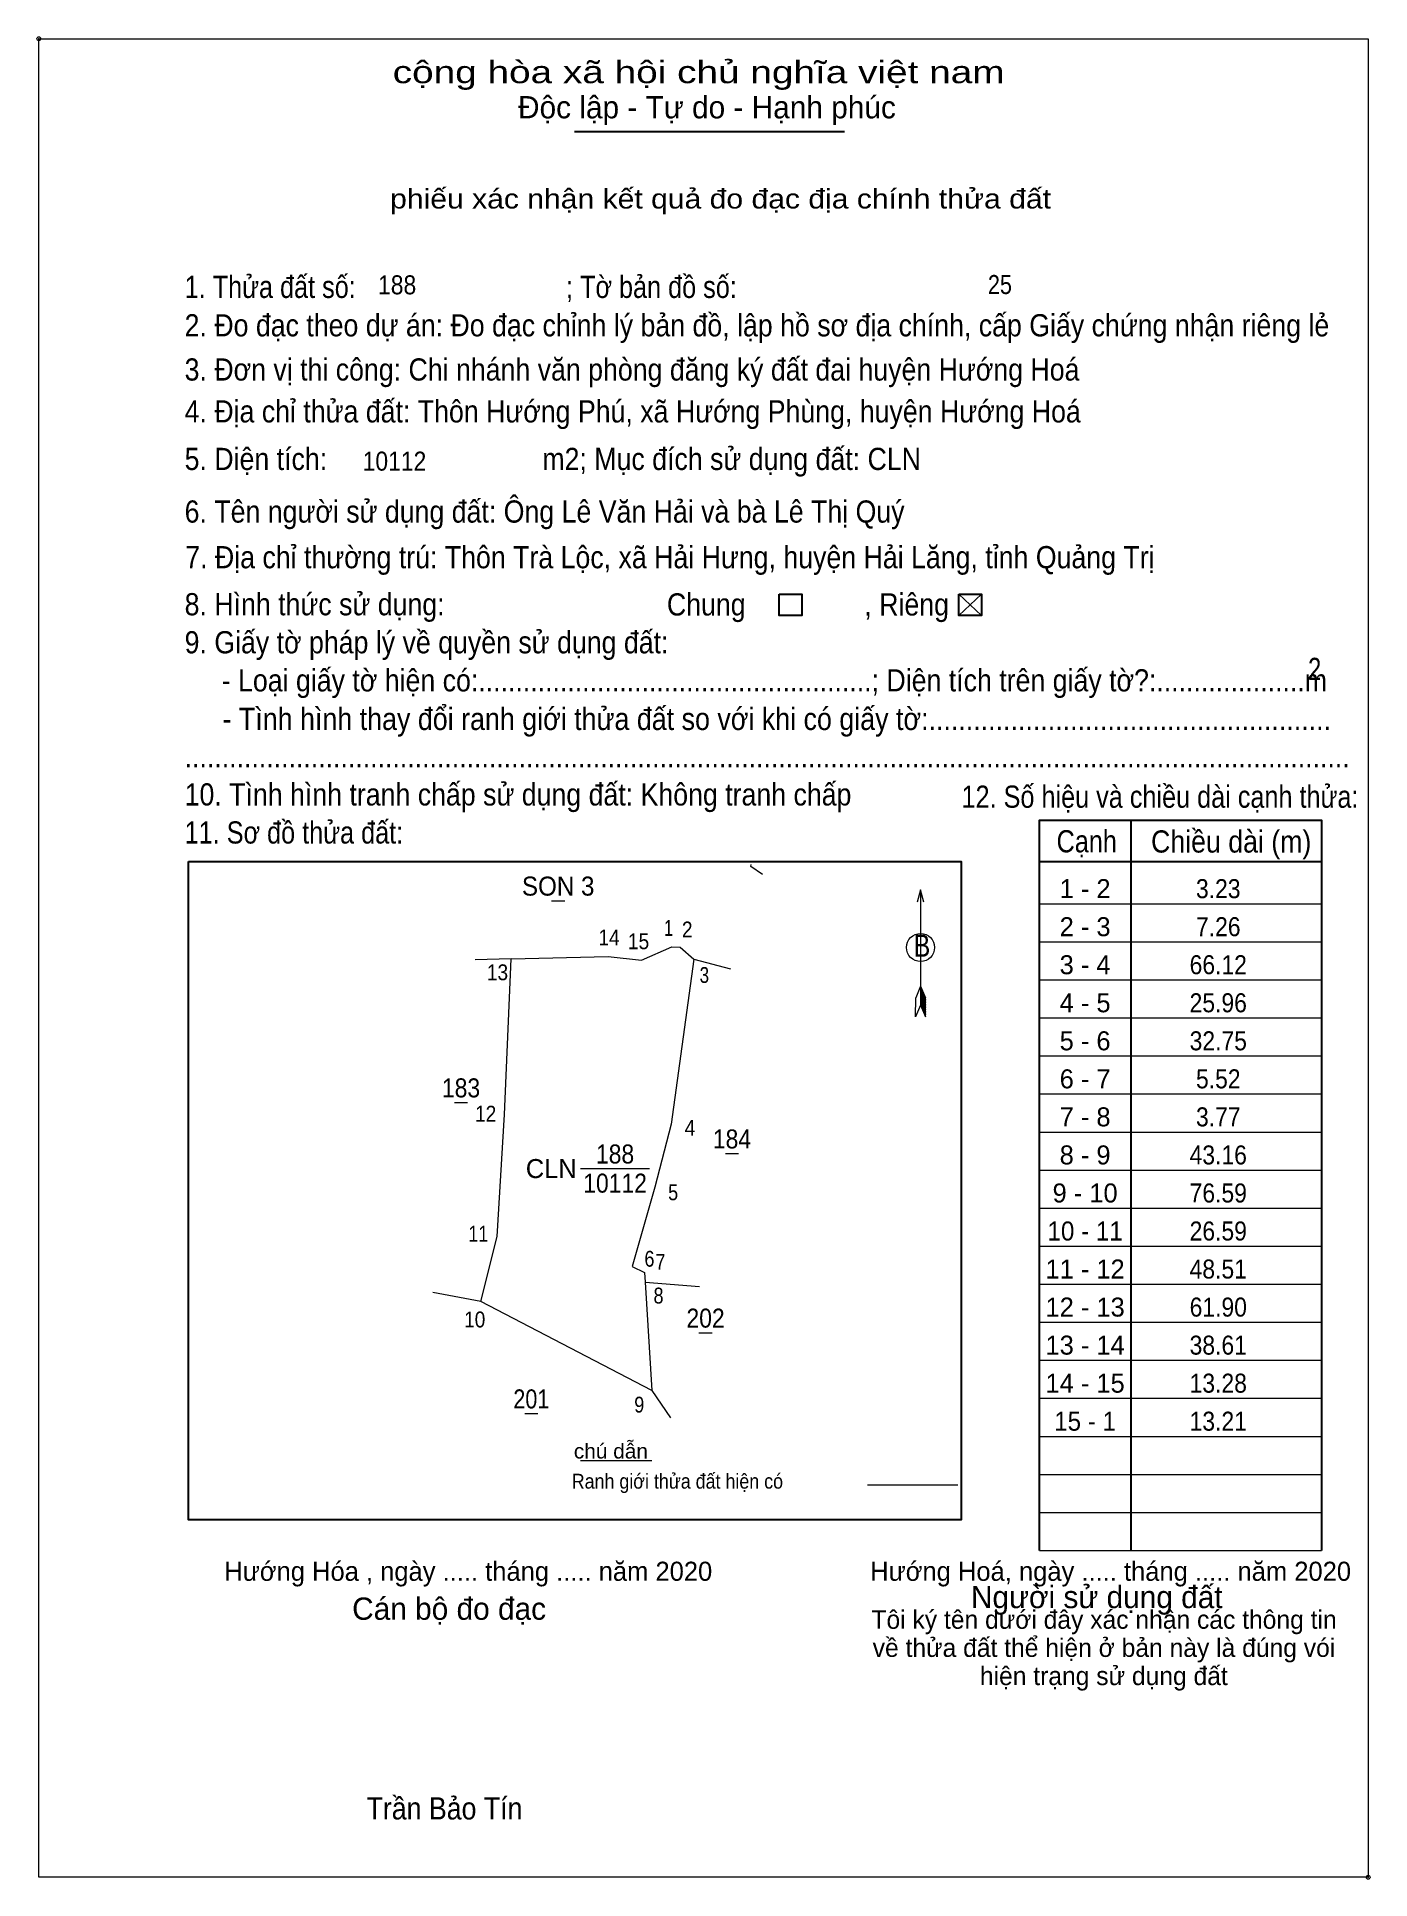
# Model space of a CAD drawing. Header units: metres. Extents: x 537342 to 537871, y 1852134 to 1852865.
import ezdxf
from ezdxf.enums import TextEntityAlignment as Align

# ---------------------------------------------------------------- set-up
doc = ezdxf.new("R2010")
doc.units = ezdxf.units.M
doc.header["$LTSCALE"] = 3
doc.header["$PDMODE"] = 32
doc.header["$PDSIZE"] = 1.5
for name, color, linetype, lineweight in [('1', 7, 'Continuous', 13), ('10', 7, 'Continuous', 13), ('17', 7, 'Continuous', 13), ('2', 7, 'Continuous', 13), ('27', 7, 'Continuous', 13), ('32', 7, 'Continuous', 13), ('50', 7, 'Continuous', 25), ('6', 7, 'Continuous', 13), ('9', 7, 'Continuous', 13)]:
    doc.layers.add(name, color=color, linetype=linetype, lineweight=lineweight)
for name, color, linetype in [('13', 7, 'Continuous'), ('36', 7, 'Continuous'), ('48', 7, 'Continuous'), ('52', 7, 'Continuous')]:
    doc.layers.add(name, color=color, linetype=linetype)

msp = doc.modelspace()

# ---------------------------------------------------------------- linework, layer by layer
at = {"layer": '1'}
for p, q in [((537707.98, 1852643.98), (537717.05, 1852635.52)), ((537707.98, 1852635.52), (537717.05, 1852643.98)), ((537692.82, 1852526.54), (537692.82, 1852480.83)), ((537740.04, 1852521.04), (537852.1, 1852521.04)), ((537740.04, 1852505.93), (537852.1, 1852505.93)), ((537692.82, 1852488.38), (537690.91, 1852483.73)), ((537692.82, 1852488.38), (537694.76, 1852483.73)), ((537692.82, 1852487.73), (537694.76, 1852483.05)), ((537692.82, 1852487.08), (537694.76, 1852482.39)), ((537692.82, 1852486.42), (537694.78, 1852481.71)), ((537740.04, 1852490.82), (537852.1, 1852490.82)), ((537692.82, 1852485.74), (537694.78, 1852481.03)), ((537692.82, 1852485.09), (537694.78, 1852480.35)), ((537692.82, 1852484.43), (537694.78, 1852479.67)), ((537692.82, 1852483.78), (537694.81, 1852478.99)), ((537692.82, 1852483.12), (537694.81, 1852478.31)), ((537692.82, 1852482.47), (537694.81, 1852477.63)), ((537692.82, 1852481.81), (537694.83, 1852476.98)), ((537692.82, 1852480.83), (537694.83, 1852476.17)), ((537694.83, 1852476.17), (537694.76, 1852483.73)), ((537740.04, 1852475.71), (537852.1, 1852475.71)), ((537740.04, 1852460.6), (537852.1, 1852460.6)), ((537740.04, 1852445.49), (537852.1, 1852445.49)), ((537740.04, 1852430.38), (537852.1, 1852430.38)), ((537740.04, 1852415.27), (537852.1, 1852415.27)), ((537740.04, 1852400.16), (537852.1, 1852400.16)), ((537740.04, 1852385.05), (537852.1, 1852385.05)), ((537740.04, 1852369.94), (537852.1, 1852369.94)), ((537740.04, 1852354.83), (537852.1, 1852354.83)), ((537740.04, 1852339.72), (537852.1, 1852339.72)), ((537740.04, 1852324.61), (537852.1, 1852324.61)), ((537740.04, 1852309.5), (537852.1, 1852309.5)), ((537740.04, 1852294.39), (537852.1, 1852294.39)), ((537740.04, 1852279.28), (537852.1, 1852279.28)), ((537740.04, 1852264.17), (537852.1, 1852264.17))]:
    msp.add_line(p, q, dxfattribs=at)
at = {"layer": '1', "lineweight": 25}
for p, q in [((537776.3, 1852554.29), (537776.3, 1852264.17)), ((537740.04, 1852537.89), (537852.1, 1852537.89))]:
    msp.add_line(p, q, dxfattribs=at)
msp.add_lwpolyline([(537740.04, 1852264.17), (537740.04, 1852554.29), (537852.1, 1852554.29), (537852.1, 1852264.17)], dxfattribs=at)
msp.add_lwpolyline([(537402.07, 1852537.84), (537708.98, 1852537.84), (537708.98, 1852276.38), (537402.07, 1852276.38)], close=True, dxfattribs=at)
at = {"layer": '1'}
for points in [[(537694.13, 1852521.68), (537692.82, 1852526.54), (537691.51, 1852521.68)], [(537692.82, 1852480.83), (537690.81, 1852476.17), (537690.91, 1852483.73)]]:
    msp.add_lwpolyline(points, dxfattribs=at)
msp.add_circle((537692.823, 1852503.687), 5.577, dxfattribs=at)
for p in [(537342.61, 1852864.66), (537870.63, 1852134.36)]:
    msp.add_point(p, dxfattribs=at)
at = {"layer": '10'}
msp.add_lwpolyline([(537586.15, 1852327.73), (537518.2, 1852363.06), (537524.66, 1852388.85), (537527.65, 1852437.28), (537530.19, 1852499.13), (537568.79, 1852500.12), (537581.99, 1852498.68), (537594.08, 1852504.01), (537597.3, 1852503.83), (537602.77, 1852499.05), (537593.82, 1852433.54), (537587.26, 1852408.42), (537578.26, 1852376.93), (537583.24, 1852374.57), (537583.48, 1852370.81)], close=True, dxfattribs=at)
at = {"layer": '17'}
msp.add_line((537557.71, 1852299.87), (537586.15, 1852299.87), dxfattribs=at)
at = {"layer": '2', "lineweight": 25}
msp.add_line((537555.34, 1852827.86), (537662.6, 1852827.86), dxfattribs=at)
at = {"layer": '2'}
msp.add_lwpolyline([(537342.61, 1852864.66), (537870.62, 1852864.66), (537870.62, 1852134.36), (537342.61, 1852134.36)], close=True, dxfattribs=at)
at = {"layer": '27'}
for p, q in [((537530.19, 1852499.13), (537516, 1852498.76)), ((537602.77, 1852499.05), (537617.33, 1852495.15)), ((537583.48, 1852370.81), (537604.97, 1852368.99)), ((537518.2, 1852363.06), (537499.13, 1852366.59)), ((537586.15, 1852327.73), (537593.46, 1852316.81))]:
    msp.add_line(p, q, dxfattribs=at)
at = {"layer": '32'}
msp.add_lwpolyline([(537630.08, 1852532.7), (537625.44, 1852535.83), (537625.5, 1852536.71)], dxfattribs=at)
at = {"layer": '50'}
for points in [[(537636.64, 1852643.98), (537645.71, 1852643.98), (537645.71, 1852635.52), (537636.64, 1852635.52)], [(537707.98, 1852643.98), (537717.05, 1852643.98), (537717.05, 1852635.52), (537707.98, 1852635.52)]]:
    msp.add_lwpolyline(points, close=True, dxfattribs=at)
at = {"layer": '6'}
msp.add_line((537671.72, 1852290.21), (537707.62, 1852290.21), dxfattribs=at)
at = {"layer": '9'}
for p, q in [((537546.3, 1852522.28), (537551.51, 1852522.28)), ((537507.73, 1852442.12), (537512.91, 1852442.12)), ((537615.32, 1852421.84), (537620.53, 1852421.84)), ((537557.76, 1852415.87), (537585.23, 1852415.87)), ((537604.83, 1852350.67), (537610.04, 1852350.67)), ((537535.63, 1852318.58), (537540.84, 1852318.58))]:
    msp.add_line(p, q, dxfattribs=at)

# ---------------------------------------------------------------- texts
at = {"layer": '1'}
for s, width, p in [('1. Thửa đất số:                              ; Tờ bản đồ số:', 0.85, (537400.55, 1852761.69)), ('2. Đo đạc theo dự án: Đo đạc chỉnh lý bản đồ, lập hồ sơ địa chính, cấp Giấy chứng nhận riêng lẻ ', 0.9, (537400.55, 1852746.43)), ('3. Đơn vị thi công: Chi nhánh văn phòng đăng ký đất đai huyện Hướng Hoá', 0.9, (537400.55, 1852728.88)), ('4. Địa chỉ thửa đất: Thôn Hướng Phú, xã Hướng Phùng, huyện Hướng Hoá', 0.9, (537400.55, 1852712.24)), ('5. Diện tích:                             m2; Mục đích sử dụng đất: CLN', 0.9, (537400.55, 1852693.35)), ('6. Tên người sử dụng đất: Ông Lê Văn Hải và bà Lê Thị Quý', 0.9, (537400.55, 1852672.45)), ('7. Địa chỉ thường trú: Thôn Trà Lộc, xã Hải Hưng, huyện Hải Lăng, tỉnh Quảng Trị', 0.9, (537400.8, 1852654.32)), ('Chung                , Riêng', 0.9, (537592.09, 1852635.55)), ('9. Giấy tờ pháp lý về quyền sử dụng đất:', 0.9, (537400.55, 1852620.52)), ('2', 0.8, (537846.72, 1852609.94)), ('     - Loại giấy tờ hiện có:.....................................................; Diện tích trên giấy tờ?:....................m', 0.9, (537400.55, 1852605.41)), ('.............................................................................................................................................................', 0.9, (537400.55, 1852575.19)), ('10. Tình hình tranh chấp sử dụng đất: Không tranh chấp', 0.9, (537400.55, 1852560.08)), ('12. Số hiệu và chiều dài cạnh thửa:', 0.85, (537709.09, 1852559.19)), ('11. Sơ đồ thửa đất:', 0.85, (537400.55, 1852544.97)), ('Cạnh', 0.85, (537746.84, 1852541.47)), ('Chiều dài (m)', 0.9, (537784.36, 1852541.39)), ('B', 0.85, (537690.03, 1852500.02)), ('Trần Bảo Tín', 0.9, (537472.81, 1852157.32))]:
    msp.add_text(s, height=8.814, dxfattribs=dict(at, width=width)).set_placement(p)
at = {"layer": '13', "width": 0.9}
for s, p in [('188', (537571.5, 1852417.88)), ('10112', (537571.505, 1852406.3))]:
    msp.add_text(s, height=7.555, dxfattribs=at).set_placement(p, align=Align.CENTER)
at = {"layer": '13'}
msp.add_text('CLN', height=7.555, dxfattribs=at).set_placement((537556.26, 1852412.09), align=Align.RIGHT)
at = {"layer": '2'}
for s, width, p in [('cộng hòa xã hội chủ nghĩa việt nam', 1.3, (537483.19, 1852847)), ('     - Tình hình thay đổi ranh giới thửa đất so với khi có giấy tờ:......................................................', 0.9, (537400.79, 1852590.07))]:
    msp.add_text(s, height=8.853, dxfattribs=dict(at, width=width)).set_placement(p)
for s, height, p in [('Độc lập - Tự do - Hạnh phúc', 8.853, (537532.96, 1852833.03)), ('Hướng Hóa , ngày ..... tháng ..... năm 2020', 7.582, (537416.3, 1852252.12)), ('Hướng Hoá, ngày ..... tháng ..... năm 2020', 7.582, (537672.82, 1852252.12)), ('Cán bộ đo đạc', 8.853, (537467.08, 1852236.63)), ('Người sử dụng đất', 8.853, (537712.83, 1852241.26))]:
    msp.add_text(s, height=height, dxfattribs=at).set_placement(p)
at = {"layer": '2', "width": 1.15}
msp.add_text('phiếu xác nhận kết quả đo đạc địa chính thửa đất', height=7.771, dxfattribs=at).set_placement((537613.395, 1852797.22), align=Align.CENTER)
at = {"layer": '2'}
for s, p in [('Tôi ký tên dưới đây xác nhận các thông tin', (537765.7, 1852233.07)), ('về thửa đất thể hiện ở bản này là đúng vói', (537765.675, 1852221.89)), ('hiện trạng sử dụng đất', (537765.61, 1852210.69))]:
    msp.add_text(s, height=7.314, dxfattribs=at).set_placement(p, align=Align.CENTER)
at = {"layer": '36'}
for s, width, p in [('SON 3', 0.95, (537548.91, 1852524.29)), ('183', 0.9, (537510.33, 1852444.14)), ('184', 0.9, (537617.93, 1852423.85)), ('202', 0.9, (537607.445, 1852352.69)), ('201', 0.85, (537538.245, 1852320.6))]:
    msp.add_text(s, height=7.555, dxfattribs=dict(at, width=width)).set_placement(p, align=Align.CENTER)
at = {"layer": '48', "width": 0.9}
msp.add_text('8. Hình thức sử dụng:', height=8.814, dxfattribs=at).set_placement((537400.55, 1852635.63))
at = {"layer": '52'}
for s, p in [('1 - 2', (537758.18, 1852523.28)), ('2 - 3', (537758.18, 1852508.17)), ('3 - 4', (537758.17, 1852493.06)), ('4 - 5', (537758.18, 1852477.95)), ('5 - 6', (537758.17, 1852462.84)), ('6 - 7', (537758.18, 1852447.73)), ('7 - 8', (537758.175, 1852432.62)), ('8 - 9', (537758.18, 1852417.51)), ('9 - 10', (537758.18, 1852402.4)), ('11 - 12', (537758.17, 1852372.18)), ('12 - 13', (537758.18, 1852357.07)), ('13 - 14', (537758.18, 1852341.96)), ('14 - 15', (537758.18, 1852326.85))]:
    msp.add_text(s, height=7.555, dxfattribs=at).set_placement(p, align=Align.CENTER)
for s, width, p in [('3.23', 0.9, (537811.055, 1852523.28)), ('7.26', 0.9, (537811.065, 1852508.17)), ('66.12', 0.9, (537811.055, 1852493.06)), ('25.96', 0.9, (537811.055, 1852477.95)), ('32.75', 0.9, (537811.065, 1852462.84)), ('5.52', 0.9, (537811.065, 1852447.73)), ('3.77', 0.9, (537811.065, 1852432.62)), ('43.16', 0.9, (537811.055, 1852417.51)), ('76.59', 0.9, (537811.055, 1852402.4)), ('10 - 11', 0.95, (537758.18, 1852387.29)), ('26.59', 0.9, (537811.055, 1852387.29)), ('48.51', 0.9, (537811.055, 1852372.18)), ('61.90', 0.9, (537811.065, 1852357.07)), ('38.61', 0.9, (537811.055, 1852341.96)), ('13.28', 0.9, (537811.055, 1852326.85)), ('15 - 1', 0.95, (537758.17, 1852311.74)), ('13.21', 0.9, (537811.055, 1852311.74))]:
    msp.add_text(s, height=7.555, dxfattribs=dict(at, width=width)).set_placement(p, align=Align.CENTER)
at = {"layer": '6'}
for s, height, width, p in [('188', 7.555, 0.9, (537477.36, 1852763.13)), ('25', 7.555, 0.85, (537719.57, 1852763.25)), ('10112', 7.555, 0.9, (537471.25, 1852693.1)), ('chú dẫn', 5.893, 1.05, (537555.12, 1852300.7)), ('Ranh giới thửa đất hiện có ', 5.893, 0.9, (537554.29, 1852288.73))]:
    msp.add_text(s, height=height, dxfattribs=dict(at, width=width)).set_placement(p)
at = {"layer": '9'}
for s, width, p in [('14', 0.9, (537569.11, 1852504.52)), ('15', 0.9, (537580.835, 1852503)), ('1', 0.75, (537592.73, 1852508.3)), ('2', 0.9, (537600.16, 1852507.68)), ('13', 0.9, (537524.81, 1852490.68)), ('3', 0.8, (537606.96, 1852489.61)), ('12', 0.9, (537520.1, 1852434.52)), ('4', 0.9, (537601.235, 1852428.92)), ('5', 0.85, (537594.555, 1852403.28)), ('11', 0.85, (537517.2, 1852386.86)), ('6', 0.85, (537585.145, 1852376.9)), ('7', 0.85, (537589.5, 1852375.65)), ('8', 0.85, (537588.76, 1852362.26)), ('10', 0.9, (537515.75, 1852352.77)), ('9', 0.85, (537581.11, 1852318.95))]:
    msp.add_text(s, height=6.296, dxfattribs=dict(at, width=width)).set_placement(p, align=Align.CENTER)

doc.saveas('drawing.dxf')
